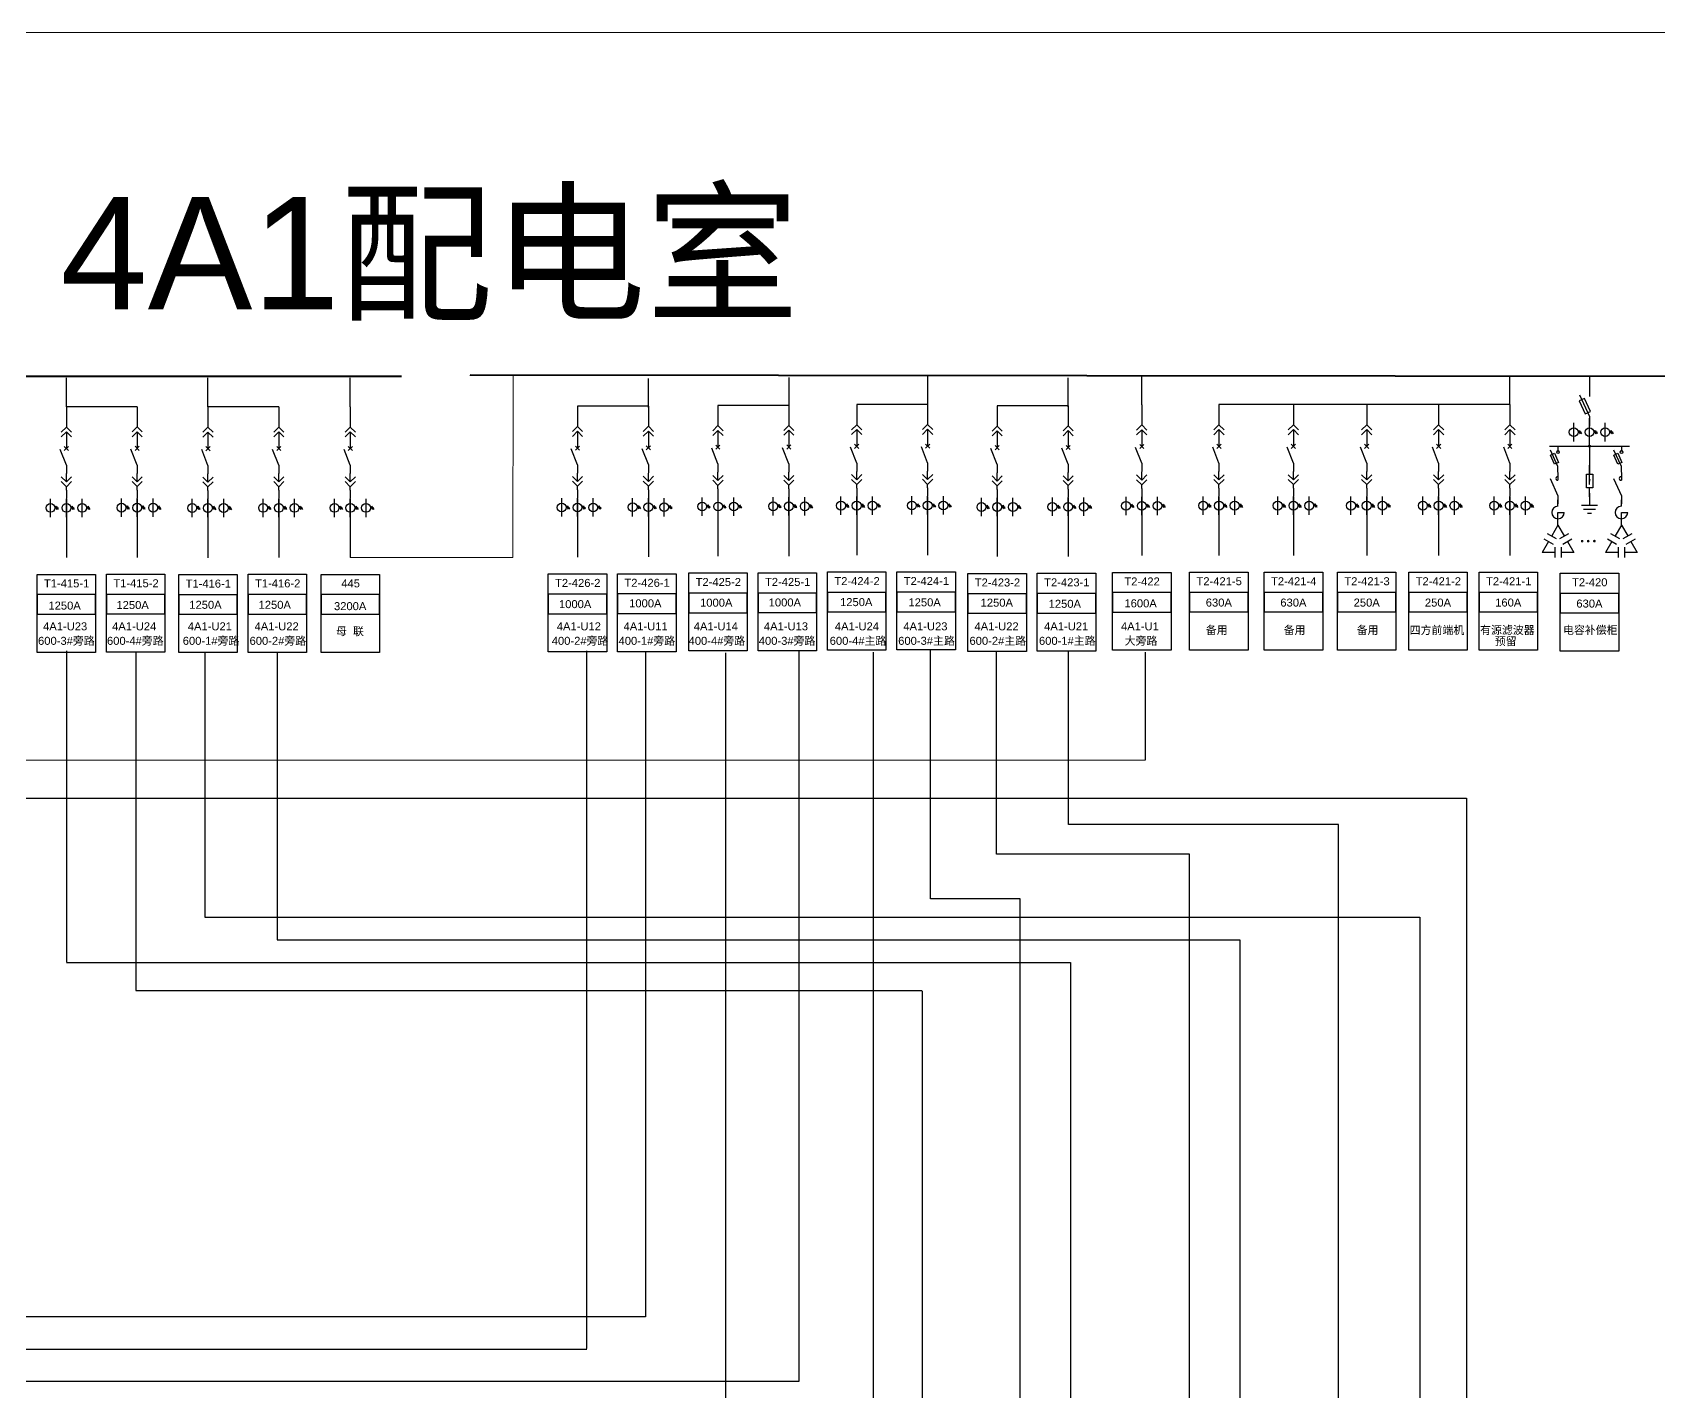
# Model space of a CAD drawing. Header units: millimetres. Extents: x -3460 to -460, y 6070 to 9130.
# Drawn here: x -2485.1 to -2340.2, y 6739.3 to 6860.4 of the extents above; entities that cross this region are included whole.
import ezdxf
from ezdxf.enums import TextEntityAlignment as Align

# ---------------------------------------------------------------- set-up
doc = ezdxf.new("R2010")
doc.units = ezdxf.units.MM
doc.header["$LTSCALE"] = 1000
doc.header["$MEASUREMENT"] = 0
doc.styles.get("Standard").update_dxf_attribs({"font": 'arial.ttf'})

# ---------------------------------------------------------------- blocks, each defined once
blk = doc.blocks.new('A$C03DD39B5')
for p, q in [((417, 475), (283, 392)), ((417, 422), (283, 339)), ((350, 333), (350, 467))]:
    blk.add_line(p, q)
blk.add_lwpolyline([(700, 167), (0, 167)])
blk.add_circle((350, 167), 167)
blk = doc.blocks.new('$element$00000530')
for points in [[(-0.291, -0.342), (-0.139, -0.275), (0.017, -0.625), (-0.136, -0.693), (-0.291, -0.342)], [(0, -1), (0, -0.78), (-0.283, -0.152)], [(-0.05, -0.183), (0.05, -0.183)], [(0, 0), (0, -0.183)]]:
    blk.add_lwpolyline(points)
blk.add_circle((0, -0.233), 0.05)
at = {"flags": 9}
blk.add_attdef('S', (0, 0), '', height=0.00000667, dxfattribs=at)
blk = doc.blocks.new('M_M4')
blk.add_line((-0.25, -0.2), (0, -0.75))
for points in [[(0, 0), (0, -0.25)], [(0, -0.75), (0, -1)]]:
    blk.add_lwpolyline(points)
blk.add_arc((-0.008, -0.192), 0.0589, 81.8699, 278.1301)
at = {"width": 0.8, "flags": 9}
blk.add_attdef('S', (0.25, -0.5), '', height=0.2, dxfattribs=at)
blk = doc.blocks.new('M_M23')
for p, q in [((0, -0.5), (-0.25, -0.5)), ((0, -0.25), (0, -0.5))]:
    blk.add_line(p, q)
for points in [[(0, 0), (0, -0.25)], [(0, -0.75), (0, -1)]]:
    blk.add_lwpolyline(points)
blk.add_arc((0, -0.5), 0.25, 270, 180)
at = {"width": 0.8, "flags": 9}
blk.add_attdef('S', (0.25, -0.5), '', height=0.2, dxfattribs=at)
blk = doc.blocks.new('M_M44IVD')
for points in [[(0, 0), (-0.2, -0.346)], [(0, 0), (0.2, -0.346)], [(-0.444, -0.436), (-0.156, -0.603)], [(-0.344, -0.263), (-0.056, -0.43)], [(0.056, -0.43), (0.344, -0.263)], [(0.156, -0.603), (0.444, -0.436)], [(-0.3, -0.52), (-0.5, -0.866)], [(-0.1, -0.866), (-0.5, -0.866)], [(-0.1, -0.699), (-0.1, -1.033)], [(0.1, -0.699), (0.1, -1.033)], [(0.5, -0.866), (0.1, -0.866)], [(0.3, -0.52), (0.5, -0.866)]]:
    blk.add_lwpolyline(points)
at = {"width": 0.8, "flags": 9}
blk.add_attdef('S', (0.25, -0.5), '', height=0.2, dxfattribs=at)
blk = doc.blocks.new('M_M17')
for p, q in [((-0.1, -0.717), (-0.1, -0.283)), ((-0.1, -0.283), (0.1, -0.283)), ((0, -0.383), (0, -0.717)), ((0.1, -0.283), (0.1, -0.717)), ((0.1, -0.717), (-0.1, -0.717))]:
    blk.add_line(p, q)
for points in [[(0, 0), (0, -0.283)], [(0, -0.717), (0, -1)]]:
    blk.add_lwpolyline(points)
for points in [[(-0.033, -0.567), (0.033, -0.567), (0, -0.367), (0.033, -0.567)], [(0.033, -0.567), (0, -0.367), (-0.033, -0.567), (0.033, -0.567)], [(0, -0.367), (-0.033, -0.567), (0.033, -0.567), (0, -0.367)]]:
    blk.add_solid(points)
at = {"width": 0.8, "flags": 9}
blk.add_attdef('S', (0.25, -0.5), '', height=0.2, dxfattribs=at)
blk = doc.blocks.new('M_M24')
for p, q in [((-0.25, -0.375), (0.25, -0.375)), ((-0.1875, -0.5), (0.1875, -0.5)), ((-0.0625, -0.625), (0.0625, -0.625))]:
    blk.add_line(p, q)
blk.add_lwpolyline([(0, 0), (0, -0.375)])
at = {"width": 0.8, "flags": 9}
blk.add_attdef('S', (0.25, -0.5), '', height=0.2, dxfattribs=at)
blk = doc.blocks.new('DYDQAA05')
at = {"color": 0}
blk.add_lwpolyline([(0, 0), (0, -7)], dxfattribs=at)
blk = doc.blocks.new('DYDQAA03')
at = {"color": 0}
for points in [[(0, 0), (0, -1.5)], [(-2.12, -3.62), (0, -1.5)], [(-2.12, -5.62), (0, -3.5)], [(2.12, -3.62), (0, -1.5)], [(2.12, -5.62), (0, -3.5)], [(0, -3.5), (0, -7)]]:
    blk.add_lwpolyline(points, dxfattribs=at)
blk = doc.blocks.new('DYDQAA09')
at = {"color": 0}
blk.add_lwpolyline([(0, 0), (0, -3.5)], dxfattribs=at)
blk.add_lwpolyline([(0, 0), (0, -3.5)], dxfattribs=at)
blk.add_lwpolyline([(0, 0), (0, -3.5)], dxfattribs=at)
blk.add_lwpolyline([(0, 0), (0, -3.5)], dxfattribs=at)
blk.add_lwpolyline([(0, 0), (0, -3.5)], dxfattribs=at)
blk.add_lwpolyline([(0, 0), (0, -3.5)], dxfattribs=at)
blk.add_lwpolyline([(0, 0), (0, -3.5)], dxfattribs=at)
blk.add_lwpolyline([(0, 0), (0, -3.5)], dxfattribs=at)
blk.add_lwpolyline([(0, 0), (0, -3.5)], dxfattribs=at)
blk = doc.blocks.new('DYDQ0201')
at = {"color": 0}
for points in [[(0.86, -0.86), (-0.86, 0.86)], [(-0.86, -0.86), (0.86, 0.86)], [(0, -7), (-2.61, -0.37)]]:
    blk.add_lwpolyline(points, dxfattribs=at)
blk = doc.blocks.new('DYDQAA04')
at = {"color": 0}
for points in [[(0, -3.5), (0, 0)], [(-2.12, -1.38), (0, -3.5)], [(-2.12, -3.38), (0, -5.5)], [(2.12, -1.38), (0, -3.5)], [(2.12, -3.38), (0, -5.5)], [(0, -7), (0, -5.5)]]:
    blk.add_lwpolyline(points, dxfattribs=at)

msp = doc.modelspace()

# ---------------------------------------------------------------- linework, layer by layer
for p, q in [((-2482.04, 6827.02, 3685.91), (-2482.04, 6829.6, 5069.19)), ((-2469.43, 6827, 2299.89), (-2469.43, 6829.58, 3683.17)), ((-2456.75, 6827.02, 2991.53), (-2456.75, 6829.6, 4374.81)), ((-2430.18, 6826.96, 2991.53), (-2430.18, 6829.54, 4374.81)), ((-2417.66, 6827.04, 2991.53), (-2417.66, 6829.62, 4374.81)), ((-2405.3, 6827.12, 2991.53), (-2405.3, 6829.7, 4374.81)), ((-2392.79, 6827, 2991.53), (-2392.79, 6829.58, 4374.81)), ((-2386.25, 6827.2, 2486.47), (-2386.25, 6829.77, 3869.75)), ((-2353.46, 6827.21, 2991.58), (-2353.46, 6829.79, 4374.86)), ((-2475.73, 6827.02, 3685.91), (-2482.04, 6827.02, 3685.91)), ((-2463.11, 6827, 2299.89), (-2469.43, 6827, 2299.89)), ((-2430.2, 6827.06, 2991.53), (-2436.51, 6827.06, 2991.53)), ((-2417.68, 6827.14, 2991.53), (-2424, 6827.14, 2991.53)), ((-2405.32, 6827.22, 2991.53), (-2411.64, 6827.22, 2991.53)), ((-2392.81, 6827.1, 2991.53), (-2399.13, 6827.1, 2991.53)), ((-2353.45, 6827.21, 2991.53), (-2379.37, 6827.21, 2991.53)), ((-2349.17, 6823.51, -15952.85), (-2349.17, 6823.11, -15952.85)), ((-2346.36, 6823.6, -15952.85), (-2346.36, 6823.93, -15952.85)), ((-2482.04, 6818.78, 5887.13), (-2482.04, 6817.14, 5887.13)), ((-2475.73, 6818.79, 6578.77), (-2475.73, 6817.15, 6578.77)), ((-2469.43, 6818.76, 4501.11), (-2469.43, 6817.13, 4501.11)), ((-2463.11, 6818.78, 5192.76), (-2463.11, 6817.14, 5192.76)), ((-2456.75, 6818.78, 5192.76), (-2456.75, 6817.14, 5192.76)), ((-2436.51, 6818.82, 5192.76), (-2436.51, 6817.18, 5192.76)), ((-2430.2, 6818.84, 5884.4), (-2430.2, 6817.2, 5884.4)), ((-2424, 6818.9, 5192.76), (-2424, 6817.26, 5192.76)), ((-2417.68, 6818.92, 5884.4), (-2417.68, 6817.28, 5884.4)), ((-2411.64, 6818.98, 5192.76), (-2411.64, 6817.34, 5192.76)), ((-2405.32, 6819, 5884.4), (-2405.32, 6817.36, 5884.4)), ((-2399.13, 6818.86, 5192.76), (-2399.13, 6817.22, 5192.76)), ((-2392.81, 6818.88, 5884.4), (-2392.81, 6817.24, 5884.4)), ((-2386.25, 6818.96, 4687.69), (-2386.25, 6817.32, 4687.69)), ((-2379.37, 6818.97, 5192.76), (-2379.37, 6817.34, 5192.76)), ((-2372.74, 6818.97, 5192.76), (-2372.74, 6817.34, 5192.76)), ((-2366.21, 6818.97, 5192.76), (-2366.21, 6817.34, 5192.76)), ((-2359.8, 6818.97, 5192.76), (-2359.8, 6817.34, 5192.76)), ((-2353.45, 6818.97, 5192.76), (-2353.45, 6817.34, 5192.76)), ((-2482.04, 6817.14, 5887.13), (-2482.04, 6813.57, 5887.13)), ((-2475.73, 6817.15, 6578.77), (-2475.73, 6813.59, 6578.77)), ((-2469.43, 6817.13, 4501.11), (-2469.43, 6813.56, 4501.11)), ((-2463.11, 6817.14, 5192.76), (-2463.11, 6813.58, 5192.76)), ((-2456.75, 6817.14, 5192.76), (-2456.75, 6813.57, 5192.76)), ((-2436.51, 6817.18, 5192.76), (-2436.51, 6813.62, 5192.76)), ((-2430.2, 6817.2, 5884.4), (-2430.2, 6813.63, 5884.4)), ((-2424, 6817.26, 5192.76), (-2424, 6813.7, 5192.76)), ((-2417.68, 6817.28, 5884.4), (-2417.68, 6813.71, 5884.4)), ((-2411.64, 6817.34, 5192.76), (-2411.64, 6813.78, 5192.76)), ((-2405.32, 6817.36, 5884.4), (-2405.32, 6813.79, 5884.4)), ((-2399.13, 6817.22, 5192.76), (-2399.13, 6813.66, 5192.76)), ((-2392.81, 6817.24, 5884.4), (-2392.81, 6813.67, 5884.4)), ((-2386.25, 6817.32, 4687.69), (-2386.25, 6813.75, 4687.69)), ((-2379.37, 6817.34, 5192.76), (-2379.37, 6813.77, 5192.76)), ((-2372.74, 6817.34, 5192.76), (-2372.74, 6813.77, 5192.76)), ((-2366.21, 6817.34, 5192.76), (-2366.21, 6813.77, 5192.76)), ((-2359.8, 6817.34, 5192.76), (-2359.8, 6813.77, 5192.76)), ((-2353.45, 6817.34, 5192.76), (-2353.45, 6813.77, 5192.76))]:
    msp.add_line(p, q)
at = {"color": 1, "lineweight": 20}
for p, q in [((-2442.26, 6813.57, 5192.76), (-2442.24, 6829.85, -15796.44)), ((-2456.75, 6813.57, 5192.76), (-2442.26, 6813.57, 5192.76))]:
    msp.add_line(p, q, dxfattribs=at)
at = {"linetype": 'Continuous'}
for p, q in [((-2347.24, 6828.09, -15952.85), (-2346.36, 6826.16, -15952.85)), ((-2346.36, 6825.71, -15952.85), (-2346.36, 6826.01, -15952.85)), ((-2346.36, 6825.25, -15952.85), (-2346.36, 6825.89, -15952.85)), ((-2349.92, 6823.51, -15952.85), (-2342.81, 6823.51, -15952.85)), ((-2346.36, 6823.51, -15952.85), (-2346.36, 6821.04, -15952.85))]:
    msp.add_line(p, q, dxfattribs=at)
at = {"color": 3}
for p, q in [((-2482.04, 6805.26, 8333.94), (-2482.04, 6777.51, 8333.94)), ((-2475.86, 6805.22, 8333.94), (-2475.86, 6774.99, 8333.94)), ((-2469.7, 6805.05, 8333.94), (-2469.7, 6781.54, 8333.94)), ((-2463.27, 6805.06, 8333.94), (-2463.27, 6779.51, 8333.94)), ((-2435.67, 6743.11, 8333.94), (-2435.67, 6805.25, 8333.94)), ((-2430.44, 6805.16, 8333.94), (-2430.44, 6745.93, 8333.94)), ((-2423.29, 6737.34, 8333.94), (-2423.29, 6805.08, 8333.94)), ((-2416.76, 6740.18, 8333.94), (-2416.76, 6805.25, 8333.94)), ((-2469.7, 6781.54, 8333.94), (-2361.47, 6781.54, 8333.94)), ((-2361.47, 6781.54, 8333.94), (-2361.47, 6733.37, 8333.94)), ((-2463.27, 6779.51, 8333.94), (-2377.51, 6779.51, 8333.94)), ((-2377.51, 6779.51, 8333.94), (-2377.51, 6732.8, 8333.94)), ((-2482.04, 6777.5, 8333.94), (-2392.58, 6777.5, 8333.94)), ((-2392.58, 6777.5, 8333.94), (-2392.58, 6732.78, 8333.94)), ((-2475.86, 6774.99, 8333.94), (-2405.8, 6774.99, 8333.94)), ((-2405.8, 6774.95, 8333.94), (-2405.8, 6732.27, 8333.94)), ((-2554.45, 6745.94, 8333.94), (-2432.19, 6745.94, 8333.94)), ((-2430.44, 6745.93, 8333.94), (-2432.52, 6745.93, 8333.94)), ((-2541.26, 6743.03, 8333.94), (-2435.67, 6743.03, 8333.94)), ((-2526.2, 6740.18, 8333.94), (-2416.76, 6740.18, 8333.94))]:
    msp.add_line(p, q, dxfattribs=at)
at = {"color": 6}
for p, q in [((-2410.14, 6735.33, 8333.94), (-2410.14, 6805.14, 8333.94)), ((-2405.06, 6783.16, 8333.94), (-2405.06, 6805.29, 8333.94)), ((-2399.18, 6787.16, 8333.94), (-2399.18, 6805.2, 8333.94)), ((-2392.76, 6789.8, 8333.94), (-2392.76, 6805.24, 8333.94)), ((-2368.71, 6789.8, 8333.94), (-2392.76, 6789.8, 8333.94)), ((-2368.71, 6733.39, 8333.94), (-2368.71, 6789.8, 8333.94)), ((-2381.99, 6787.16, 8333.94), (-2399.18, 6787.16, 8333.94)), ((-2381.99, 6732.82, 8333.94), (-2381.99, 6787.16, 8333.94)), ((-2397.09, 6783.16, 8333.94), (-2405.06, 6783.16, 8333.94)), ((-2397.09, 6732.78, 8333.94), (-2397.09, 6783.16, 8333.94))]:
    msp.add_line(p, q, dxfattribs=at)
at = {"color": 5, "lineweight": 30}
for p, q in [((-2385.95, 6805.15, 8333.94), (-2385.95, 6795.51, 8333.94)), ((-2385.95, 6795.51, 8333.94), (-2569.18, 6795.5, 8333.94)), ((-2512.85, 6792.13, 8333.94), (-2357.33, 6792.13, 8333.94)), ((-2357.33, 6792.14, 8333.94), (-2357.33, 6713.06, 8333.94))]:
    msp.add_line(p, q, dxfattribs=at)
at = {"color": 1, "lineweight": 13, "ltscale": 0.001071}
msp.add_lwpolyline([(-2620, 6860.36), (-2263.6, 6860.36), (-2263.6, 6490), (-2620, 6490)], close=True, dxfattribs=at)
at = {"color": 1, "lineweight": 40, "ltscale": 100}
for points, elevation in [([(-2452.2, 6829.7), (-2561.41, 6829.7), (-2561.41, 6829.7)], -14978.49), ([(-2336.2, 6829.7), (-2446.07, 6829.84), (-2446.07, 6829.84)], -15796.44)]:
    msp.add_lwpolyline(points, dxfattribs=dict(at, elevation=elevation))
at = {"linetype": 'Continuous', "elevation": -15952.85}
for points in [[(-2346.36, 6829.7), (-2346.36, 6827.92)], [(-2346.36, 6828.79), (-2346.36, 6827.92)], [(-2346.36, 6826.16), (-2346.36, 6825.29)]]:
    msp.add_lwpolyline(points, dxfattribs=at)
msp.add_lwpolyline([(-2346.75, 6826.37), (-2346.27, 6826.59), (-2346.8, 6827.75), (-2347.28, 6827.53)], close=True, dxfattribs=at)
at = {"lineweight": -2, "ltscale": 100, "const_width": 0.117, "elevation": -16239.13}
for points in [[(-2347.07, 6815.04, 1), (-2346.96, 6815.04, 1)], [(-2346.54, 6815.04, 1), (-2346.42, 6815.04, 1)], [(-2345.99, 6815.04, 1), (-2345.87, 6815.04, 1)]]:
    msp.add_lwpolyline(points, format="xyb", close=True, dxfattribs=at)
for points, elevation in [([(-2484.65, 6812.08), (-2479.44, 6812.08), (-2479.44, 6805.13), (-2484.65, 6805.13)], 5069.19), ([(-2478.47, 6812.1), (-2473.26, 6812.1), (-2473.26, 6805.15), (-2478.47, 6805.15)], 5760.83), ([(-2472.03, 6812.07), (-2466.83, 6812.07), (-2466.83, 6805.12), (-2472.03, 6805.12)], 3683.17), ([(-2465.85, 6812.09), (-2460.64, 6812.09), (-2460.64, 6805.13), (-2465.85, 6805.13)], 4374.81), ([(-2459.35, 6812.08), (-2454.15, 6812.08), (-2454.15, 6805.13), (-2459.35, 6805.13)], 4374.81), ([(-2439.12, 6812.13), (-2433.91, 6812.13), (-2433.91, 6805.17), (-2439.12, 6805.17)], 4374.81), ([(-2432.94, 6812.14), (-2427.73, 6812.14), (-2427.73, 6805.19), (-2432.94, 6805.19)], 5066.46), ([(-2426.6, 6812.21), (-2421.39, 6812.21), (-2421.39, 6805.25), (-2426.6, 6805.25)], 4374.81), ([(-2420.42, 6812.22), (-2415.21, 6812.22), (-2415.21, 6805.27), (-2420.42, 6805.27)], 5066.46), ([(-2414.24, 6812.29), (-2409.03, 6812.29), (-2409.03, 6805.33), (-2414.24, 6805.33)], 4374.81), ([(-2408.06, 6812.3), (-2402.85, 6812.3), (-2402.85, 6805.35), (-2408.06, 6805.35)], 5066.46), ([(-2401.73, 6812.17), (-2396.52, 6812.17), (-2396.52, 6805.21), (-2401.73, 6805.21)], 4374.81), ([(-2395.55, 6812.18), (-2390.34, 6812.18), (-2390.34, 6805.23), (-2395.55, 6805.23)], 5066.46), ([(-2388.85, 6812.26), (-2383.64, 6812.26), (-2383.64, 6805.31), (-2388.85, 6805.31)], 3869.75), ([(-2381.98, 6812.28), (-2376.77, 6812.28), (-2376.77, 6805.33), (-2381.98, 6805.33)], 4374.81), ([(-2375.34, 6812.28), (-2370.13, 6812.28), (-2370.13, 6805.33), (-2375.34, 6805.33)], 4374.81), ([(-2368.81, 6812.28), (-2363.6, 6812.28), (-2363.6, 6805.33), (-2368.81, 6805.33)], 4374.81), ([(-2362.46, 6812.28), (-2357.25, 6812.28), (-2357.25, 6805.33), (-2362.46, 6805.33)], 4374.81), ([(-2356.19, 6812.28), (-2350.98, 6812.28), (-2350.98, 6805.33), (-2356.19, 6805.33)], 4374.81), ([(-2348.97, 6812.19), (-2343.76, 6812.19), (-2343.76, 6805.24), (-2348.97, 6805.24)], -15796.48), ([(-2426.6, 6808.65), (-2421.39, 6808.65), (-2421.39, 6810.39), (-2426.6, 6810.39)], 4374.81), ([(-2420.42, 6808.67), (-2415.21, 6808.67), (-2415.21, 6810.41), (-2420.42, 6810.41)], 5066.46), ([(-2414.24, 6808.73), (-2409.03, 6808.73), (-2409.03, 6810.47), (-2414.24, 6810.47)], 4374.81), ([(-2408.06, 6808.75), (-2402.85, 6808.75), (-2402.85, 6810.49), (-2408.06, 6810.49)], 5066.46), ([(-2401.73, 6808.61), (-2396.52, 6808.61), (-2396.52, 6810.35), (-2401.73, 6810.35)], 4374.81), ([(-2395.55, 6808.63), (-2390.34, 6808.63), (-2390.34, 6810.37), (-2395.55, 6810.37)], 5066.46), ([(-2388.85, 6808.71), (-2383.64, 6808.71), (-2383.64, 6810.45), (-2388.85, 6810.45)], 3869.75), ([(-2381.98, 6808.73), (-2376.77, 6808.73), (-2376.77, 6810.46), (-2381.98, 6810.46)], 4374.81), ([(-2375.34, 6808.73), (-2370.13, 6808.73), (-2370.13, 6810.46), (-2375.34, 6810.46)], 4374.81), ([(-2368.81, 6808.73), (-2363.6, 6808.73), (-2363.6, 6810.46), (-2368.81, 6810.46)], 4374.81), ([(-2362.46, 6808.73), (-2357.25, 6808.73), (-2357.25, 6810.46), (-2362.46, 6810.46)], 4374.81), ([(-2356.19, 6808.73), (-2350.98, 6808.73), (-2350.98, 6810.46), (-2356.19, 6810.46)], 4374.81), ([(-2348.97, 6808.64), (-2343.76, 6808.64), (-2343.76, 6810.38), (-2348.97, 6810.38)], -15796.48), ([(-2484.65, 6808.53), (-2479.44, 6808.53), (-2479.44, 6810.27), (-2484.65, 6810.27)], 5069.19), ([(-2478.47, 6808.55), (-2473.26, 6808.55), (-2473.26, 6810.28), (-2478.47, 6810.28)], 5760.83), ([(-2472.03, 6808.52), (-2466.83, 6808.52), (-2466.83, 6810.25), (-2472.03, 6810.25)], 3683.17), ([(-2465.85, 6808.53), (-2460.64, 6808.53), (-2460.64, 6810.27), (-2465.85, 6810.27)], 4374.81), ([(-2459.35, 6808.53), (-2454.15, 6808.53), (-2454.15, 6810.27), (-2459.35, 6810.27)], 4374.81), ([(-2439.12, 6808.57), (-2433.91, 6808.57), (-2433.91, 6810.31), (-2439.12, 6810.31)], 4374.81), ([(-2432.94, 6808.59), (-2427.73, 6808.59), (-2427.73, 6810.33), (-2432.94, 6810.33)], 5066.46)]:
    msp.add_lwpolyline(points, close=True, dxfattribs=dict(elevation=elevation))
msp.add_circle((-2346.36, 6823.51, -15952.85), 0.0936)

# ---------------------------------------------------------------- block references
for name, p, xscale, yscale, zscale in [('DYDQAA05', (-2482.04, 6827.02, 3685.91), 0.2128962921302706, 0.2128962921302706, 0.2128962921302706), ('DYDQAA05', (-2475.73, 6827.02, 4377.55), 0.2128962921302706, 0.2128962921302706, 0.2128962921302706), ('DYDQAA05', (-2469.43, 6827, 2299.89), 0.2128962921302706, 0.2128962921302706, 0.2128962921302706), ('DYDQAA05', (-2463.11, 6827, 2991.53), 0.2128962921302706, 0.2128962921302706, 0.2128962921302706), ('DYDQAA05', (-2456.75, 6827.02, 2991.53), 0.2128962921302706, 0.2128962921302706, 0.2128962921302706), ('DYDQAA05', (-2436.51, 6827.06, 2991.53), 0.2128962921302706, 0.2128962921302706, 0.2128962921302706), ('DYDQAA05', (-2430.2, 6827.06, 3683.17), 0.2128962921302706, 0.2128962921302706, 0.2128962921302706), ('DYDQAA05', (-2424, 6827.14, 2991.53), 0.2128962921302706, 0.2128962921302706, 0.2128962921302706), ('DYDQAA05', (-2417.68, 6827.14, 3683.17), 0.2128962921302706, 0.2128962921302706, 0.2128962921302706), ('DYDQAA05', (-2411.64, 6827.22, 2991.53), 0.2128962921302706, 0.2128962921302706, 0.2128962921302706), ('DYDQAA05', (-2405.32, 6827.22, 3683.17), 0.2128962921302706, 0.2128962921302706, 0.2128962921302706), ('DYDQAA05', (-2399.13, 6827.1, 2991.53), 0.2128962921302706, 0.2128962921302706, 0.2128962921302706), ('DYDQAA05', (-2392.81, 6827.1, 3683.17), 0.2128962921302706, 0.2128962921302706, 0.2128962921302706), ('DYDQAA05', (-2386.25, 6827.2, 2486.47), 0.2128962921302706, 0.2128962921302706, 0.2128962921302706), ('DYDQAA05', (-2379.37, 6827.21, 2991.53), 0.2128962921302706, 0.2128962921302706, 0.2128962921302706), ('DYDQAA05', (-2372.74, 6827.21, 2991.53), 0.2128962921302706, 0.2128962921302706, 0.2128962921302706), ('DYDQAA05', (-2366.21, 6827.21, 2991.53), 0.2128962921302706, 0.2128962921302706, 0.2128962921302706), ('DYDQAA05', (-2359.8, 6827.21, 2991.53), 0.2128962921302706, 0.2128962921302706, 0.2128962921302706), ('DYDQAA05', (-2353.45, 6827.21, 2991.53), 0.2128962921302706, 0.2128962921302706, 0.2128962921302706), ('DYDQAA03', (-2482.04, 6825.53, 3685.91), 0.2128962921302706, 0.2128962921302706, 0.2128962921302706), ('DYDQAA03', (-2475.73, 6825.54, 4377.55), 0.2128962921302706, 0.2128962921302706, 0.2128962921302706), ('DYDQAA03', (-2469.43, 6825.51, 2299.89), 0.2128962921302706, 0.2128962921302706, 0.2128962921302706), ('DYDQAA03', (-2463.11, 6825.53, 2991.53), 0.2128962921302706, 0.2128962921302706, 0.2128962921302706), ('DYDQAA03', (-2456.75, 6825.53, 2991.53), 0.2128962921302706, 0.2128962921302706, 0.2128962921302706), ('DYDQAA03', (-2436.51, 6825.57, 2991.53), 0.2128962921302706, 0.2128962921302706, 0.2128962921302706), ('DYDQAA03', (-2430.2, 6825.59, 3683.17), 0.2128962921302706, 0.2128962921302706, 0.2128962921302706), ('DYDQAA03', (-2424, 6825.65, 2991.53), 0.2128962921302706, 0.2128962921302706, 0.2128962921302706), ('DYDQAA03', (-2417.68, 6825.67, 3683.17), 0.2128962921302706, 0.2128962921302706, 0.2128962921302706), ('DYDQAA03', (-2411.64, 6825.73, 2991.53), 0.2128962921302706, 0.2128962921302706, 0.2128962921302706), ('DYDQAA03', (-2405.32, 6825.75, 3683.17), 0.2128962921302706, 0.2128962921302706, 0.2128962921302706), ('DYDQAA03', (-2399.13, 6825.61, 2991.53), 0.2128962921302706, 0.2128962921302706, 0.2128962921302706), ('DYDQAA03', (-2392.81, 6825.63, 3683.17), 0.2128962921302706, 0.2128962921302706, 0.2128962921302706), ('DYDQAA03', (-2386.25, 6825.71, 2486.47), 0.2128962921302706, 0.2128962921302706, 0.2128962921302706), ('DYDQAA03', (-2379.37, 6825.72, 2991.53), 0.2128962921302706, 0.2128962921302706, 0.2128962921302706), ('DYDQAA03', (-2372.74, 6825.72, 2991.53), 0.2128962921302706, 0.2128962921302706, 0.2128962921302706), ('DYDQAA03', (-2366.21, 6825.72, 2991.53), 0.2128962921302706, 0.2128962921302706, 0.2128962921302706), ('DYDQAA03', (-2359.8, 6825.72, 2991.53), 0.2128962921302706, 0.2128962921302706, 0.2128962921302706), ('DYDQAA03', (-2353.45, 6825.72, 2991.53), 0.2128962921302706, 0.2128962921302706, 0.2128962921302706), ('DYDQ0201', (-2482.04, 6823.29, 3685.91), 0.2128962921302706, 0.2128962921302706, 0.2128962921302706), ('DYDQAA09', (-2482.04, 6824.04, 3685.91), 0.2128962921302706, 0.2128962921302706, 0.2128962921302706), ('DYDQ0201', (-2475.73, 6823.31, 4377.55), 0.2128962921302706, 0.2128962921302706, 0.2128962921302706), ('DYDQAA09', (-2475.73, 6824.05, 4377.55), 0.2128962921302706, 0.2128962921302706, 0.2128962921302706), ('DYDQ0201', (-2469.43, 6823.28, 2299.89), 0.2128962921302706, 0.2128962921302706, 0.2128962921302706), ('DYDQAA09', (-2469.43, 6824.02, 2299.89), 0.2128962921302706, 0.2128962921302706, 0.2128962921302706), ('DYDQ0201', (-2463.11, 6823.29, 2991.53), 0.2128962921302706, 0.2128962921302706, 0.2128962921302706), ('DYDQAA09', (-2463.11, 6824.04, 2991.53), 0.2128962921302706, 0.2128962921302706, 0.2128962921302706), ('DYDQ0201', (-2456.75, 6823.29, 2991.53), 0.2128962921302706, 0.2128962921302706, 0.2128962921302706), ('DYDQAA09', (-2456.75, 6824.04, 2991.53), 0.2128962921302706, 0.2128962921302706, 0.2128962921302706), ('DYDQ0201', (-2436.51, 6823.33, 2991.53), 0.2128962921302706, 0.2128962921302706, 0.2128962921302706), ('DYDQAA09', (-2436.51, 6824.08, 2991.53), 0.2128962921302706, 0.2128962921302706, 0.2128962921302706), ('DYDQ0201', (-2430.2, 6823.35, 3683.17), 0.2128962921302706, 0.2128962921302706, 0.2128962921302706), ('DYDQAA09', (-2430.2, 6824.1, 3683.17), 0.2128962921302706, 0.2128962921302706, 0.2128962921302706), ('DYDQ0201', (-2424, 6823.41, 2991.53), 0.2128962921302706, 0.2128962921302706, 0.2128962921302706), ('DYDQAA09', (-2424, 6824.16, 2991.53), 0.2128962921302706, 0.2128962921302706, 0.2128962921302706), ('DYDQ0201', (-2417.68, 6823.43, 3683.17), 0.2128962921302706, 0.2128962921302706, 0.2128962921302706), ('DYDQAA09', (-2417.68, 6824.18, 3683.17), 0.2128962921302706, 0.2128962921302706, 0.2128962921302706), ('DYDQ0201', (-2411.64, 6823.49, 2991.53), 0.2128962921302706, 0.2128962921302706, 0.2128962921302706), ('DYDQAA09', (-2411.64, 6824.24, 2991.53), 0.2128962921302706, 0.2128962921302706, 0.2128962921302706), ('DYDQ0201', (-2405.32, 6823.51, 3683.17), 0.2128962921302706, 0.2128962921302706, 0.2128962921302706), ('DYDQAA09', (-2405.32, 6824.25, 3683.17), 0.2128962921302706, 0.2128962921302706, 0.2128962921302706), ('DYDQ0201', (-2399.13, 6823.37, 2991.53), 0.2128962921302706, 0.2128962921302706, 0.2128962921302706), ('DYDQAA09', (-2399.13, 6824.12, 2991.53), 0.2128962921302706, 0.2128962921302706, 0.2128962921302706), ('DYDQ0201', (-2392.81, 6823.39, 3683.17), 0.2128962921302706, 0.2128962921302706, 0.2128962921302706), ('DYDQAA09', (-2392.81, 6824.14, 3683.17), 0.2128962921302706, 0.2128962921302706, 0.2128962921302706), ('DYDQ0201', (-2386.25, 6823.47, 2486.47), 0.2128962921302706, 0.2128962921302706, 0.2128962921302706), ('DYDQAA09', (-2386.25, 6824.21, 2486.47), 0.2128962921302706, 0.2128962921302706, 0.2128962921302706), ('DYDQ0201', (-2379.37, 6823.49, 2991.53), 0.2128962921302706, 0.2128962921302706, 0.2128962921302706), ('DYDQAA09', (-2379.37, 6824.23, 2991.53), 0.2128962921302706, 0.2128962921302706, 0.2128962921302706), ('DYDQ0201', (-2372.74, 6823.49, 2991.53), 0.2128962921302706, 0.2128962921302706, 0.2128962921302706), ('DYDQAA09', (-2372.74, 6824.23, 2991.53), 0.2128962921302706, 0.2128962921302706, 0.2128962921302706), ('DYDQ0201', (-2366.21, 6823.49, 2991.53), 0.2128962921302706, 0.2128962921302706, 0.2128962921302706), ('DYDQAA09', (-2366.21, 6824.23, 2991.53), 0.2128962921302706, 0.2128962921302706, 0.2128962921302706), ('DYDQ0201', (-2359.8, 6823.49, 2991.53), 0.2128962921302706, 0.2128962921302706, 0.2128962921302706), ('DYDQAA09', (-2359.8, 6824.23, 2991.53), 0.2128962921302706, 0.2128962921302706, 0.2128962921302706), ('DYDQ0201', (-2353.45, 6823.49, 2991.53), 0.2128962921302706, 0.2128962921302706, 0.2128962921302706), ('DYDQAA09', (-2353.45, 6824.23, 2991.53), 0.2128962921302706, 0.2128962921302706, 0.2128962921302706), ('DYDQAA09', (-2424, 6821.92, 2991.53), 0.2128962921302706, 0.2128962921302706, 0.2128962921302706), ('DYDQAA09', (-2417.68, 6821.94, 3683.17), 0.2128962921302706, 0.2128962921302706, 0.2128962921302706), ('DYDQAA09', (-2411.64, 6822, 2991.53), 0.2128962921302706, 0.2128962921302706, 0.2128962921302706), ('DYDQAA09', (-2405.32, 6822.02, 3683.17), 0.2128962921302706, 0.2128962921302706, 0.2128962921302706), ('DYDQAA09', (-2386.25, 6821.98, 2486.47), 0.2128962921302706, 0.2128962921302706, 0.2128962921302706), ('DYDQAA09', (-2379.37, 6822, 2991.53), 0.2128962921302706, 0.2128962921302706, 0.2128962921302706), ('DYDQAA09', (-2372.74, 6822, 2991.53), 0.2128962921302706, 0.2128962921302706, 0.2128962921302706), ('DYDQAA09', (-2366.21, 6822, 2991.53), 0.2128962921302706, 0.2128962921302706, 0.2128962921302706), ('DYDQAA09', (-2359.8, 6822, 2991.53), 0.2128962921302706, 0.2128962921302706, 0.2128962921302706), ('DYDQAA09', (-2353.45, 6822, 2991.53), 0.2128962921302706, 0.2128962921302706, 0.2128962921302706), ('DYDQAA04', (-2482.04, 6821.06, 3685.91), 0.2128962921302706, 0.2128962921302706, 0.2128962921302706), ('DYDQAA09', (-2482.04, 6821.8, 3685.91), 0.2128962921302706, 0.2128962921302706, 0.2128962921302706), ('DYDQAA04', (-2475.73, 6821.07, 4377.55), 0.2128962921302706, 0.2128962921302706, 0.2128962921302706), ('DYDQAA09', (-2475.73, 6821.82, 4377.55), 0.2128962921302706, 0.2128962921302706, 0.2128962921302706), ('DYDQAA04', (-2469.43, 6821.04, 2299.89), 0.2128962921302706, 0.2128962921302706, 0.2128962921302706), ('DYDQAA09', (-2469.43, 6821.79, 2299.89), 0.2128962921302706, 0.2128962921302706, 0.2128962921302706), ('DYDQAA04', (-2463.11, 6821.06, 2991.53), 0.2128962921302706, 0.2128962921302706, 0.2128962921302706), ('DYDQAA09', (-2463.11, 6821.8, 2991.53), 0.2128962921302706, 0.2128962921302706, 0.2128962921302706), ('DYDQAA04', (-2456.75, 6821.06, 2991.53), 0.2128962921302706, 0.2128962921302706, 0.2128962921302706), ('DYDQAA09', (-2456.75, 6821.8, 2991.53), 0.2128962921302706, 0.2128962921302706, 0.2128962921302706), ('DYDQAA04', (-2436.51, 6821.1, 2991.53), 0.2128962921302706, 0.2128962921302706, 0.2128962921302706), ('DYDQAA09', (-2436.51, 6821.84, 2991.53), 0.2128962921302706, 0.2128962921302706, 0.2128962921302706), ('DYDQAA04', (-2430.2, 6821.11, 3683.17), 0.2128962921302706, 0.2128962921302706, 0.2128962921302706), ('DYDQAA09', (-2430.2, 6821.86, 3683.17), 0.2128962921302706, 0.2128962921302706, 0.2128962921302706), ('DYDQAA04', (-2424, 6821.18, 2991.53), 0.2128962921302706, 0.2128962921302706, 0.2128962921302706), ('DYDQAA04', (-2417.68, 6821.19, 3683.17), 0.2128962921302706, 0.2128962921302706, 0.2128962921302706), ('DYDQAA04', (-2411.64, 6821.26, 2991.53), 0.2128962921302706, 0.2128962921302706, 0.2128962921302706), ('DYDQAA04', (-2405.32, 6821.27, 3683.17), 0.2128962921302706, 0.2128962921302706, 0.2128962921302706), ('DYDQAA04', (-2399.13, 6821.14, 2991.53), 0.2128962921302706, 0.2128962921302706, 0.2128962921302706), ('DYDQAA09', (-2399.13, 6821.88, 2991.53), 0.2128962921302706, 0.2128962921302706, 0.2128962921302706), ('DYDQAA04', (-2392.81, 6821.16, 3683.17), 0.2128962921302706, 0.2128962921302706, 0.2128962921302706), ('DYDQAA09', (-2392.81, 6821.9, 3683.17), 0.2128962921302706, 0.2128962921302706, 0.2128962921302706), ('DYDQAA04', (-2386.25, 6821.23, 2486.47), 0.2128962921302706, 0.2128962921302706, 0.2128962921302706), ('DYDQAA04', (-2379.37, 6821.25, 2991.53), 0.2128962921302706, 0.2128962921302706, 0.2128962921302706), ('DYDQAA04', (-2372.74, 6821.25, 2991.53), 0.2128962921302706, 0.2128962921302706, 0.2128962921302706), ('DYDQAA04', (-2366.21, 6821.25, 2991.53), 0.2128962921302706, 0.2128962921302706, 0.2128962921302706), ('DYDQAA04', (-2359.8, 6821.25, 2991.53), 0.2128962921302706, 0.2128962921302706, 0.2128962921302706), ('DYDQAA04', (-2353.45, 6821.25, 2991.53), 0.2128962921302706, 0.2128962921302706, 0.2128962921302706), ('M_M4', (-2349.17, 6821.17, -15952.85), 2.806660772809213, 2.806660772809213, 2.806660772809213), ('M_M4', (-2343.52, 6821.17, -15952.85), 2.806660772809213, 2.806660772809213, 2.806660772809213), ('DYDQAA09', (-2482.04, 6819.57, 3685.91), 0.2128962921302706, 0.2128962921302706, 0.2128962921302706), ('DYDQAA09', (-2475.73, 6819.58, 4377.55), 0.2128962921302706, 0.2128962921302706, 0.2128962921302706), ('DYDQAA09', (-2469.43, 6819.55, 2299.89), 0.2128962921302706, 0.2128962921302706, 0.2128962921302706), ('DYDQAA09', (-2463.11, 6819.57, 2991.53), 0.2128962921302706, 0.2128962921302706, 0.2128962921302706), ('DYDQAA09', (-2456.75, 6819.57, 2991.53), 0.2128962921302706, 0.2128962921302706, 0.2128962921302706), ('DYDQAA09', (-2436.51, 6819.61, 2991.53), 0.2128962921302706, 0.2128962921302706, 0.2128962921302706), ('DYDQAA09', (-2430.2, 6819.62, 3683.17), 0.2128962921302706, 0.2128962921302706, 0.2128962921302706), ('DYDQAA09', (-2424, 6819.69, 2991.53), 0.2128962921302706, 0.2128962921302706, 0.2128962921302706), ('DYDQAA09', (-2417.68, 6819.7, 3683.17), 0.2128962921302706, 0.2128962921302706, 0.2128962921302706), ('DYDQAA09', (-2411.64, 6819.77, 2991.53), 0.2128962921302706, 0.2128962921302706, 0.2128962921302706), ('DYDQAA09', (-2405.32, 6819.78, 3683.17), 0.2128962921302706, 0.2128962921302706, 0.2128962921302706), ('DYDQAA09', (-2399.13, 6819.65, 2991.53), 0.2128962921302706, 0.2128962921302706, 0.2128962921302706), ('DYDQAA09', (-2392.81, 6819.66, 3683.17), 0.2128962921302706, 0.2128962921302706, 0.2128962921302706), ('DYDQAA09', (-2386.25, 6819.74, 2486.47), 0.2128962921302706, 0.2128962921302706, 0.2128962921302706), ('DYDQAA09', (-2379.37, 6819.76, 2991.53), 0.2128962921302706, 0.2128962921302706, 0.2128962921302706), ('DYDQAA09', (-2372.74, 6819.76, 2991.53), 0.2128962921302706, 0.2128962921302706, 0.2128962921302706), ('DYDQAA09', (-2366.21, 6819.76, 2991.53), 0.2128962921302706, 0.2128962921302706, 0.2128962921302706), ('DYDQAA09', (-2359.8, 6819.76, 2991.53), 0.2128962921302706, 0.2128962921302706, 0.2128962921302706), ('DYDQAA09', (-2353.45, 6819.76, 2991.53), 0.2128962921302706, 0.2128962921302706, 0.2128962921302706), ('M_M24', (-2346.36, 6819.3, -15952.85), 2.806660772809213, 2.806660772809213, 2.806660772809213), ('M_M23', (-2349.17, 6816.47, -15952.85), -2.24532861824737, -2.24532861824737, 2.245328618247297), ('M_M23', (-2343.52, 6816.47, -15952.85), -2.24532861824737, -2.24532861824737, 2.245328618247297), ('M_M44IVD', (-2349.17, 6816.47, -15952.85), 2.806660772809213, 2.806660772809213, 2.806660772809213), ('M_M44IVD', (-2343.52, 6816.47, -15952.85), 2.806660772809213, 2.806660772809213, 2.806660772809213)]:
    msp.add_blockref(name, p, dxfattribs=dict(xscale=xscale, yscale=yscale, zscale=zscale))
at = {"linetype": 'Continuous', "xscale": 0.00233888397733859, "yscale": 0.00233888397733859, "zscale": 0.00233888397733859, "rotation": 270}
for p in [(-2348.16, 6825.57, -15952.85), (-2346.75, 6825.57, -15952.85), (-2345.35, 6825.57, -15952.85), (-2413.43, 6819.02, 5192.76), (-2412.03, 6819.02, 5192.76), (-2410.62, 6819.02, 5192.76), (-2407.11, 6819.04, 5884.4), (-2405.71, 6819.04, 5884.4), (-2404.31, 6819.04, 5884.4), (-2483.84, 6818.82, 5887.13), (-2482.43, 6818.82, 5887.13), (-2481.03, 6818.82, 5887.13), (-2477.52, 6818.84, 6578.77), (-2476.12, 6818.84, 6578.77), (-2474.71, 6818.84, 6578.77), (-2471.22, 6818.81, 4501.11), (-2469.82, 6818.81, 4501.11), (-2468.42, 6818.81, 4501.11), (-2464.91, 6818.82, 5192.76), (-2463.5, 6818.82, 5192.76), (-2462.1, 6818.82, 5192.76), (-2458.54, 6818.82, 5192.76), (-2457.14, 6818.82, 5192.76), (-2455.74, 6818.82, 5192.76), (-2438.31, 6818.86, 5192.76), (-2436.9, 6818.86, 5192.76), (-2435.5, 6818.86, 5192.76), (-2431.99, 6818.88, 5884.4), (-2430.59, 6818.88, 5884.4), (-2429.18, 6818.88, 5884.4), (-2425.79, 6818.94, 5192.76), (-2424.38, 6818.94, 5192.76), (-2422.98, 6818.94, 5192.76), (-2419.47, 6818.96, 5884.4), (-2418.07, 6818.96, 5884.4), (-2416.66, 6818.96, 5884.4), (-2400.92, 6818.9, 5192.76), (-2399.52, 6818.9, 5192.76), (-2398.11, 6818.9, 5192.76), (-2394.6, 6818.92, 5884.4), (-2393.2, 6818.92, 5884.4), (-2391.8, 6818.92, 5884.4), (-2388.04, 6819, 4687.69), (-2386.64, 6819, 4687.69), (-2385.24, 6819, 4687.69), (-2381.17, 6819.02, 5192.76), (-2379.76, 6819.02, 5192.76), (-2378.36, 6819.02, 5192.76), (-2374.53, 6819.02, 5192.76), (-2373.13, 6819.02, 5192.76), (-2371.72, 6819.02, 5192.76), (-2368, 6819.02, 5192.76), (-2366.6, 6819.02, 5192.76), (-2365.19, 6819.02, 5192.76), (-2361.59, 6819.02, 5192.76), (-2360.19, 6819.02, 5192.76), (-2358.79, 6819.02, 5192.76), (-2355.25, 6819.02, 5192.76), (-2353.84, 6819.02, 5192.76), (-2352.44, 6819.02, 5192.76)]:
    msp.add_blockref('A$C03DD39B5', p, dxfattribs=at)
at = {"linetype": 'Continuous', "xscale": 2.33888397733859, "yscale": 2.33888397733859, "zscale": 2.33888397733859}
for p in [(-2349.17, 6823.51, -15952.85), (-2343.52, 6823.51, -15952.85)]:
    msp.add_blockref('$element$00000530', p, dxfattribs=at)
at = {"xscale": 2.806660772809213, "yscale": 2.806660772809213, "zscale": 2.806660772809213, "rotation": 180}
msp.add_blockref('M_M17', (-2346.36, 6819, -15952.85), dxfattribs=at)

# ---------------------------------------------------------------- texts
at = {"lineweight": 0}
for s, p in [('T2-425-1', (-2417.79, 6811.05, 3683.17)), ('T2-424-2', (-2411.61, 6811.12, 2991.53)), ('T2-422', (-2386.22, 6811.09, 2486.47)), ('T2-421-5', (-2379.35, 6811.11, 2991.53)), ('T2-421-4', (-2372.71, 6811.11, 2991.53)), ('T2-421-3', (-2366.18, 6811.11, 2991.53)), ('T2-421-2', (-2359.83, 6811.11, 2991.53)), ('T2-421-1', (-2353.56, 6811.11, 2991.53)), ('T1-415-1', (-2482.02, 6810.92, 3685.91)), ('T1-415-2', (-2475.84, 6810.93, 4377.55)), ('T1-416-1', (-2469.4, 6810.9, 2299.89)), ('T1-416-2', (-2463.22, 6810.92, 2991.53)), ('445', (-2456.72, 6810.92, 2991.53)), ('T2-426-2', (-2436.49, 6810.96, 2991.53)), ('T2-426-1', (-2430.31, 6810.97, 3683.17)), ('T2-425-2', (-2423.97, 6811.04, 2991.53)), ('T2-423-2', (-2399.1, 6811, 2991.53)), ('T2-423-1', (-2392.92, 6811.01, 3683.17)), ('T2-420', (-2346.34, 6811.02, -17179.77)), ('1250A', (-2482.2, 6808.94, -16361.78)), ('1250A', (-2476.14, 6808.99, -16361.78)), ('1250A', (-2469.65, 6809.01, -16361.78)), ('1250A', (-2463.48, 6809.01, -16361.78)), ('3200A', (-2456.76, 6808.89, -17179.72)), ('1000A', (-2436.72, 6809.07, -16361.78)), ('1000A', (-2430.47, 6809.14, -16361.78)), ('1000A', (-2424.15, 6809.2, -16361.78)), ('1000A', (-2418.04, 6809.22, -16361.78)), ('1250A', (-2411.68, 6809.25, -16361.78)), ('1250A', (-2405.59, 6809.23, -16361.78)), ('1250A', (-2399.16, 6809.2, -16361.78)), ('1250A', (-2393.1, 6809.1, -16361.78)), ('1600A', (-2386.35, 6809.14, -16361.78)), ('630A', (-2379.38, 6809.21, 2991.53)), ('630A', (-2372.74, 6809.21, 2991.53)), ('250A', (-2366.21, 6809.21, 2991.53)), ('250A', (-2359.86, 6809.21, 2991.53)), ('160A', (-2353.6, 6809.21, 2991.53)), ('630A', (-2346.37, 6809.12, -17179.77)), ('4A1-U23', (-2482.15, 6807.09, 8333.94)), ('4A1-U24', (-2476, 6807.09, 8333.94)), ('4A1-U21', (-2469.26, 6807.09, 8333.94)), ('4A1-U22', (-2463.31, 6807.09, 8333.94)), ('母  联', (-2456.78, 6806.65, -17179.72)), ('4A1-U12', (-2436.39, 6807.09, 8333.94)), ('4A1-U11', (-2430.44, 6807.09, 8333.94)), ('4A1-U14', (-2424.19, 6807.09, 8333.94)), ('4A1-U13', (-2417.94, 6807.09, 8333.94)), ('4A1-U24', (-2411.62, 6807.09, 8333.94)), ('4A1-U23', (-2405.52, 6807.09, 8333.94)), ('4A1-U22', (-2399.18, 6807.09, 8333.94)), ('4A1-U21', (-2392.98, 6807.09, 8333.94)), ('4A1-U1', (-2386.41, 6807.09, 8333.94)), ('备用', (-2379.57, 6806.76, 2991.53)), ('备用', (-2372.63, 6806.76, 2991.53)), ('备用', (-2366.13, 6806.76, 2991.53)), ('四方前端机', (-2359.95, 6806.75, 2991.53)), ('有源滤波器', (-2353.68, 6806.76, 3370.34)), ('电容补偿柜', (-2346.29, 6806.76, -17179.77)), ('600-3#旁路', (-2482.04, 6805.8, 8333.94)), ('600-4#旁路', (-2475.9, 6805.8, 8333.94)), ('600-1#旁路', (-2469.15, 6805.8, 8333.94)), ('600-2#旁路', (-2463.2, 6805.8, 8333.94)), ('400-2#旁路', (-2436.28, 6805.8, 8333.94)), ('400-1#旁路', (-2430.33, 6805.8, 8333.94)), ('400-4#旁路', (-2424.09, 6805.8, 8333.94)), ('400-3#旁路', (-2417.84, 6805.8, 8333.94)), ('600-4#主路', (-2411.52, 6805.8, 8333.94)), ('600-3#主路', (-2405.42, 6805.8, 8333.94)), ('600-2#主路', (-2399.07, 6805.8, 8333.94)), ('600-1#主路', (-2392.88, 6805.8, 8333.94)), ('大旁路', (-2386.31, 6805.8, 8333.94)), ('预留', (-2353.83, 6805.76, 3496.64))]:
    msp.add_text(s, height=0.713, dxfattribs=at).set_placement(p, align=Align.CENTER)
at = {"color": 7, "lineweight": 0}
msp.add_text('T2-424-1', height=0.713, dxfattribs=at).set_placement((-2405.43, 6811.13, 3683.17), align=Align.CENTER)
at = {"color": 0, "insert": (-2482.56, 6845.71, 3683.17), "char_height": 10, "attachment_point": 1}
msp.add_mtext('4A1{\\fSimSun|b0|i0|c134|p2;配电室}', dxfattribs=at)

doc.saveas('drawing.dxf')
